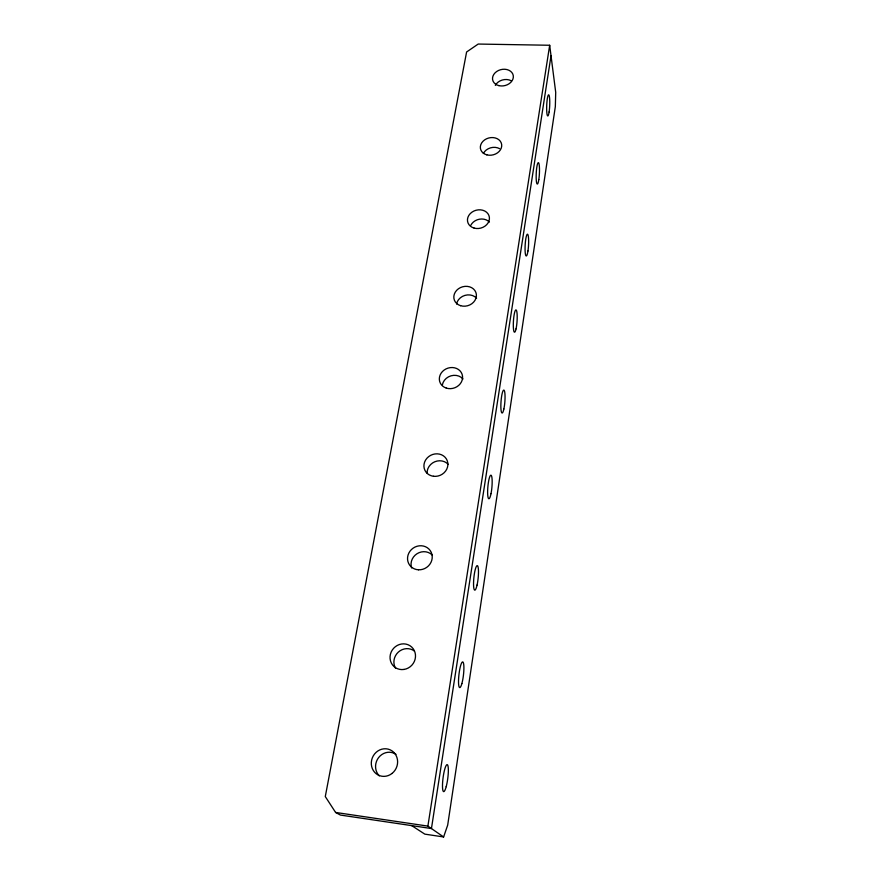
<?xml version="1.0" encoding="UTF-8"?>
<svg xmlns="http://www.w3.org/2000/svg" width="881" height="881" viewBox="0 0 881 881"><rect width="100%" height="100%" fill="white"/><g stroke="black" fill="none" stroke-linecap="round" stroke-linejoin="round"><path stroke-width="1.32" d="M549.678 45.261L555.713 92.34L555.338 106.612L447.691 825.09L443.617 836.95L427.891 826.103L549.678 45.261L478.207 44.05L466.6 51.99L325.287 796.567L335.595 812.447L340.407 815.057L431.448 828.547L551.021 55.756M335.595 812.447L427.891 826.103M443.617 836.95L424.84 834.142L411.702 825.618M442.372 384.909A11.629 10.319 -19.7 0 1 451.017 375.824A11.629 10.319 -19.7 0 1 462.977 378.973M483.383 153.448A10.693 8.645 -14.1 0 1 499.615 148.68M495.331 85.402A10.418 8.171 -13.3 0 1 511.123 80.722M470.762 225.371A10.979 9.162 -15.2 0 1 489.418 222.067M395.591 668.338A12.995 12.279 -50.8 0 1 398.3 652.138A12.995 12.279 -50.8 0 1 414.422 651.081M379.27 775.864A13.755 12.841 -67.4 0 1 378.632 757.561A13.755 12.841 -67.4 0 1 395.998 754.334M411.636 567.97A12.433 11.64 -34.1 0 1 416.966 553.764A12.433 11.64 -34.1 0 1 432.053 554.865M456.578 304.022A11.299 9.713 -16.9 0 1 464.948 295.388A11.299 9.713 -16.9 0 1 476.588 298.219M427.131 473.24A12.004 10.957 -24.6 0 1 434.774 461.776A12.004 10.957 -24.6 0 1 448.22 464.408M549.105 111.953A10.539 1.487 -87.6 0 0 548.863 94.95A10.539 1.487 -87.6 0 0 546.66 109.178A10.539 1.487 -87.6 0 0 549.105 111.953M477.062 585.039A12.334 2.147 -84.2 0 0 477.425 565.668A12.334 2.147 -84.2 0 0 473.549 582.925A12.334 2.147 -84.2 0 0 477.062 585.039M446.193 786.667A13.622 2.368 -82.6 0 0 447.482 764.796A13.622 2.368 -82.6 0 0 442.581 782.956A13.622 2.368 -82.6 0 0 446.193 786.667M446.271 388.08A11.783 10.407 -19.7 0 0 462.525 376.132A11.783 10.407 -19.7 0 0 444.09 370.086A11.783 10.407 -19.7 0 0 446.271 388.08M486.852 154.858A10.814 8.711 -14.1 0 0 501.652 144.429A10.814 8.711 -14.1 0 0 484.594 139.914A10.814 8.711 -14.1 0 0 486.852 154.858M491.014 493.657A11.86 2.037 -85 0 0 491.058 475.211A11.86 2.037 -85 0 0 487.622 492.138A11.86 2.037 -85 0 0 491.014 493.657M498.899 85.633A10.528 8.226 -13.4 0 0 513.271 75.634A10.528 8.226 -13.4 0 0 496.631 71.548A10.528 8.226 -13.4 0 0 498.899 85.633M538.82 179.581A10.715 1.586 -87.2 0 0 538.489 162.677A10.715 1.586 -87.2 0 0 536.166 177.698A10.715 1.586 -87.2 0 0 538.82 179.581M516.057 328.844A11.167 1.806 -86.3 0 0 516.387 310.255A11.167 1.806 -86.3 0 0 513.315 324.076A11.167 1.806 -86.3 0 0 516.057 328.844M391.979 773.485A13.953 13.006 -66.7 0 0 390.063 749.786A13.953 13.006 -66.7 0 0 371.341 764.422A13.953 13.006 -66.7 0 0 391.979 773.485M460.609 305.696A11.431 9.801 -16.9 0 0 476.346 294.298A11.431 9.801 -16.9 0 0 458.384 288.814A11.431 9.801 -16.9 0 0 460.609 305.696M503.866 409.015A11.475 1.916 -85.7 0 0 504.141 390.305A11.475 1.916 -85.7 0 0 500.86 405.337A11.475 1.916 -85.7 0 0 503.866 409.015M474.11 228.091A11.112 9.228 -15.2 0 0 489.362 217.2A11.112 9.228 -15.2 0 0 471.864 212.222A11.112 9.228 -15.2 0 0 474.11 228.091M433.485 476.269A12.158 11.068 -24.5 0 0 447.284 460.807A12.158 11.068 -24.5 0 0 426.955 458.219A12.158 11.068 -24.5 0 0 433.485 476.269M404.016 669.439A13.171 12.433 -50 0 0 413.123 648.636A13.171 12.433 -50 0 0 391.164 652.083A13.171 12.433 -50 0 0 404.016 669.439M527.961 250.986A10.913 1.696 -86.8 0 0 527.532 234.214A10.913 1.696 -86.8 0 0 525.076 250.116A10.913 1.696 -86.8 0 0 527.961 250.986M418.497 569.798A12.598 11.761 -33.8 0 0 431.205 552.277A12.598 11.761 -33.8 0 0 409.951 551.264A12.598 11.761 -33.8 0 0 418.497 569.798M461.864 683.612A12.918 2.258 -83.4 0 0 463.153 662.27A12.918 2.258 -83.4 0 0 458.627 678.293A12.918 2.258 -83.4 0 0 461.864 683.612"/></g></svg>
